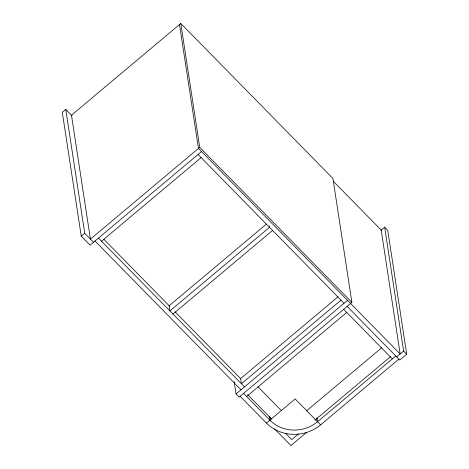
<?xml version="1.0" encoding="UTF-8"?>
<svg xmlns="http://www.w3.org/2000/svg" width="469" height="469" viewBox="0 0 469 469"><rect width="100%" height="100%" fill="white"/><g stroke="black" fill="none" stroke-linecap="round" stroke-linejoin="round"><path stroke-width="0.7" d="M72.109 115.866L65.771 109.412L62.301 112.326L81.26 236.218L90.03 245.158L201.523 151.557M180.782 23.45L71.47 115.222L90.429 239.12L199.741 147.348L180.782 23.45L332.937 178.507L351.897 302.405L239.12 397.091L236.048 393.96L234.178 381.713M81.26 236.218L84.731 233.31L65.771 109.412M101.527 241.213L201.125 157.596M266.498 224.024L169.139 305.759L169.93 310.924L269.528 227.307L269.329 226.017M172.997 314.054L272.6 230.437M380.934 230.308L384.668 227.172L387.74 230.302L406.699 354.201L399.758 360.022L347.142 306.398M341.004 300.142L241.406 383.759L240.615 378.6L337.973 296.859M236.048 393.96L347.541 300.359M246.647 396.475L346.743 312.442M240.11 396.258L266.421 423.067L295.159 398.943L320.591 424.861L398.885 359.131M381.942 347.558L308.239 409.437A20.548 18.889 -8.7 0 1 306.339 410.856M298.448 433.96L291.736 439.594L285.586 433.327M315.221 419.872L390.712 356.499M243.575 393.344L269.886 420.16A33.803 31.071 -8.7 0 0 317.519 421.731L395.813 356M306.62 432.395L290.944 445.55L274.6 428.889M396.692 356.897L403.627 351.07L384.668 227.172M333.183 181.151L381.197 230.086L400.157 353.984L198.451 148.427L179.492 24.529M403.627 351.07L406.699 354.201M199.741 147.348L351.897 302.405M198.053 154.471L344.07 303.273M343.671 309.311L392.342 358.914M258.067 386.855L279.284 408.481A20.548 18.889 -8.7 0 0 281.599 410.492M103.813 239.19L169.391 306.023M175.031 311.762L240.609 378.594M98.455 238.088L244.472 386.89M247.65 394.664L271.75 419.227M94.99 240.996L241.002 389.803M84.731 233.31L93.501 242.244M316.927 417.861L317.519 421.731M269.294 416.284L269.886 420.16M320.591 424.861A38.446 35.339 -8.7 0 1 266.421 423.067M317.009 418.377A33.803 31.071 -8.7 0 1 314.957 419.972M271.205 418.524A33.803 31.071 -8.7 0 1 269.376 416.8"/></g></svg>
